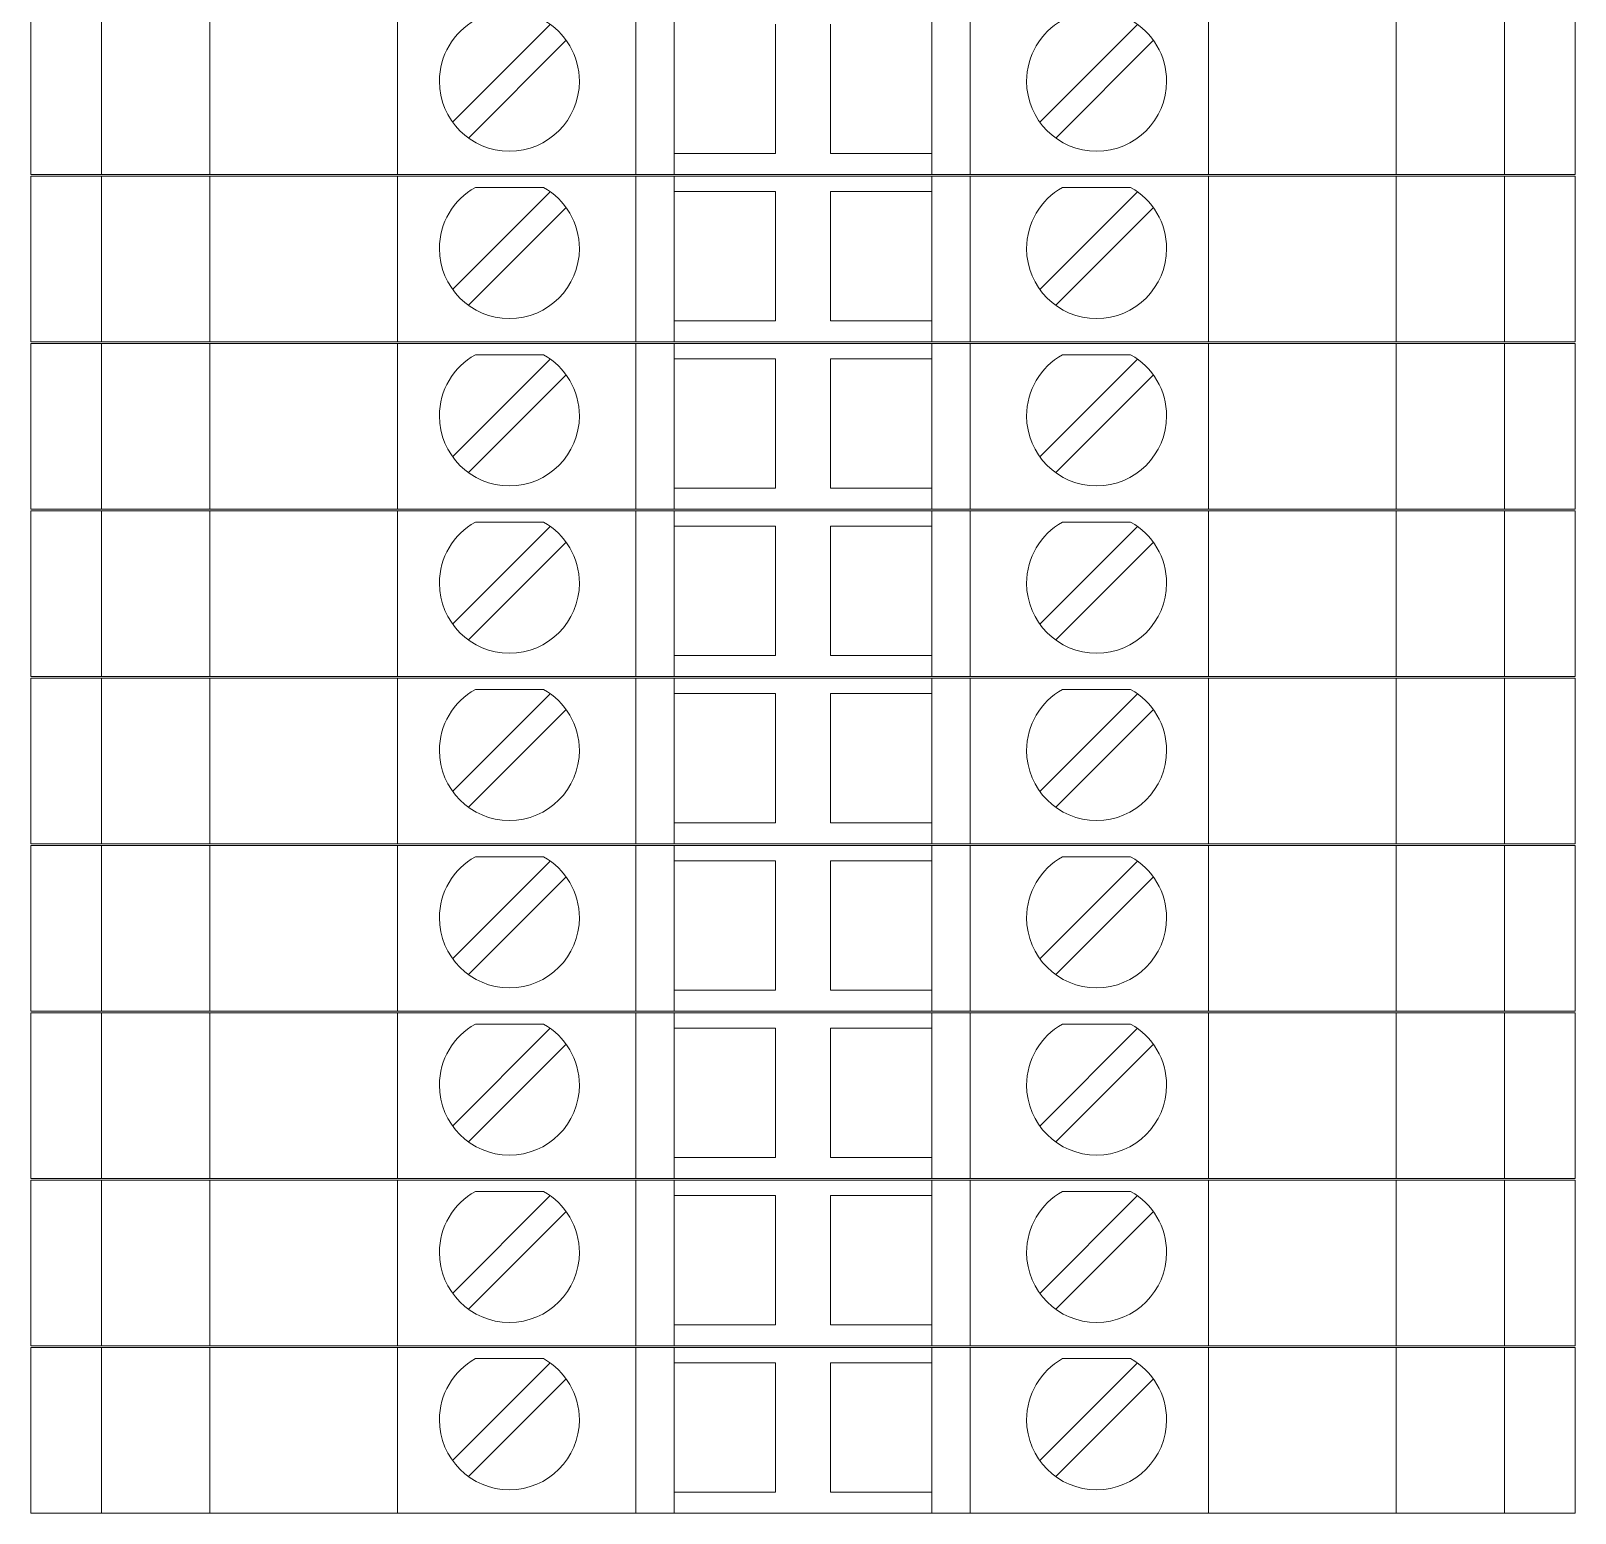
# Model space of a CAD drawing. Header units: millimetres. Extents: x 4962 to 7449, y 754 to 2938.
# Drawn here: x 5322.79 to 5370.79, y 2194.59 to 2240.66 of the extents above; entities that cross this region are included whole.
import ezdxf

# ---------------------------------------------------------------- set-up
doc = ezdxf.new("R2010")
doc.units = ezdxf.units.MM
doc.layers.add('000-PI-ORMAR', color=2, linetype='Continuous')

msp = doc.modelspace()

# ---------------------------------------------------------------- linework, layer by layer
at = {"layer": '000-PI-ORMAR', "color": 0, "linetype": 'ByBlock', "lineweight": 0}
for p, q in [((5322.792, 2241.343), (5322.792, 2236.193)), ((5324.992, 2241.343), (5324.992, 2236.193)), ((5328.353, 2241.343), (5328.353, 2236.193)), ((5334.192, 2241.343), (5334.192, 2236.193)), ((5341.592, 2241.343), (5341.592, 2236.193)), ((5342.792, 2241.343), (5342.792, 2236.193)), ((5350.792, 2241.343), (5350.792, 2236.193)), ((5351.992, 2241.343), (5351.992, 2236.193)), ((5359.392, 2241.343), (5359.392, 2236.193)), ((5365.231, 2241.343), (5365.231, 2236.193)), ((5368.592, 2241.343), (5368.592, 2236.193)), ((5370.792, 2241.343), (5370.792, 2236.193)), ((5338.937, 2240.859), (5335.902, 2237.823)), ((5345.942, 2240.868), (5345.942, 2236.843)), ((5347.642, 2236.843), (5347.642, 2240.868)), ((5357.187, 2240.859), (5354.152, 2237.823)), ((5336.397, 2237.328), (5339.432, 2240.364)), ((5339.432, 2240.364), (5339.432, 2240.364)), ((5341.592, 2240.393), (5341.592, 2237.793)), ((5341.592, 2240.393), (5341.592, 2240.393)), ((5351.992, 2240.393), (5351.992, 2237.793)), ((5351.992, 2240.393), (5351.992, 2240.393)), ((5354.647, 2237.328), (5357.682, 2240.364)), ((5357.682, 2240.364), (5357.682, 2240.364)), ((5335.902, 2237.823), (5335.902, 2237.823)), ((5341.592, 2237.793), (5341.592, 2237.793)), ((5351.992, 2237.793), (5351.992, 2237.793)), ((5354.152, 2237.823), (5354.152, 2237.823)), ((5336.397, 2237.328), (5336.397, 2237.328)), ((5354.647, 2237.328), (5354.647, 2237.328)), ((5345.942, 2236.843), (5342.792, 2236.843)), ((5342.792, 2236.843), (5342.792, 2236.843)), ((5345.942, 2236.843), (5345.942, 2236.843)), ((5350.792, 2236.843), (5347.642, 2236.843)), ((5347.642, 2236.843), (5347.642, 2236.843)), ((5350.792, 2236.843), (5350.792, 2236.843)), ((5324.992, 2236.193), (5322.792, 2236.193)), ((5322.792, 2236.193), (5322.792, 2236.193)), ((5322.792, 2236.143), (5322.792, 2236.143)), ((5324.992, 2236.143), (5322.792, 2236.143)), ((5322.792, 2236.143), (5322.792, 2230.993)), ((5324.992, 2236.193), (5326.584, 2236.193)), ((5324.992, 2236.193), (5324.992, 2236.193)), ((5324.992, 2236.143), (5324.992, 2236.143)), ((5324.992, 2236.143), (5326.584, 2236.143)), ((5324.992, 2236.143), (5324.992, 2230.993)), ((5326.584, 2236.193), (5328.726, 2236.193)), ((5326.584, 2236.143), (5328.726, 2236.143)), ((5327.042, 2236.193), (5327.042, 2236.193)), ((5327.042, 2236.143), (5327.042, 2236.143)), ((5328.353, 2236.143), (5328.353, 2230.993)), ((5328.726, 2236.193), (5329.11, 2236.193)), ((5329.11, 2236.143), (5328.726, 2236.143)), ((5329.11, 2236.193), (5331.618, 2236.193)), ((5331.618, 2236.143), (5329.11, 2236.143)), ((5329.292, 2236.193), (5329.292, 2236.193)), ((5329.292, 2236.143), (5329.292, 2236.143)), ((5330.792, 2236.143), (5330.792, 2236.143)), ((5331.618, 2236.193), (5334.192, 2236.193)), ((5331.618, 2236.143), (5334.192, 2236.143)), ((5331.942, 2236.193), (5331.942, 2236.193)), ((5331.942, 2236.143), (5331.942, 2236.143)), ((5334.192, 2236.193), (5341.592, 2236.193)), ((5334.192, 2236.143), (5341.592, 2236.143)), ((5334.192, 2236.143), (5334.192, 2230.993)), ((5336.992, 2236.193), (5336.992, 2236.193)), ((5336.992, 2236.143), (5336.992, 2236.143)), ((5341.592, 2236.193), (5342.792, 2236.193)), ((5341.592, 2236.143), (5342.792, 2236.143)), ((5341.592, 2236.143), (5341.592, 2230.993)), ((5342.792, 2236.193), (5350.792, 2236.193)), ((5342.792, 2236.193), (5342.792, 2236.193)), ((5342.792, 2236.143), (5342.792, 2236.143)), ((5342.792, 2236.143), (5350.792, 2236.143)), ((5342.792, 2236.143), (5342.792, 2230.993)), ((5350.792, 2236.193), (5351.992, 2236.193)), ((5350.792, 2236.193), (5350.792, 2236.193)), ((5350.792, 2236.143), (5350.792, 2236.143)), ((5350.792, 2236.143), (5351.992, 2236.143)), ((5350.792, 2236.143), (5350.792, 2230.993)), ((5351.992, 2236.193), (5359.392, 2236.193)), ((5351.992, 2236.143), (5359.392, 2236.143)), ((5351.992, 2236.143), (5351.992, 2230.993)), ((5359.392, 2236.193), (5361.966, 2236.193)), ((5359.392, 2236.143), (5361.966, 2236.143)), ((5359.392, 2236.143), (5359.392, 2230.993)), ((5361.966, 2236.193), (5364.474, 2236.193)), ((5364.474, 2236.143), (5361.966, 2236.143)), ((5362.792, 2236.143), (5362.792, 2236.143)), ((5363.092, 2236.193), (5363.092, 2236.193)), ((5363.092, 2236.143), (5363.092, 2236.143)), ((5363.992, 2236.193), (5363.992, 2236.193)), ((5363.992, 2236.143), (5363.992, 2236.143)), ((5364.474, 2236.193), (5364.858, 2236.193)), ((5364.858, 2236.143), (5364.474, 2236.143)), ((5364.858, 2236.193), (5367, 2236.193)), ((5364.858, 2236.143), (5367, 2236.143)), ((5365.231, 2236.143), (5365.231, 2230.993)), ((5366.542, 2236.193), (5366.542, 2236.193)), ((5366.542, 2236.143), (5366.542, 2236.143)), ((5367, 2236.193), (5368.592, 2236.193)), ((5367, 2236.143), (5368.592, 2236.143)), ((5368.592, 2236.193), (5369.792, 2236.193)), ((5368.592, 2236.193), (5368.592, 2236.193)), ((5368.592, 2236.143), (5368.592, 2236.143)), ((5368.592, 2236.143), (5369.792, 2236.143)), ((5368.592, 2236.143), (5368.592, 2230.993)), ((5369.292, 2236.143), (5369.292, 2236.143)), ((5369.792, 2236.193), (5370.109, 2236.193)), ((5369.792, 2236.193), (5369.792, 2236.193)), ((5369.792, 2236.143), (5369.792, 2236.143)), ((5369.792, 2236.143), (5370.109, 2236.143)), ((5370.792, 2236.193), (5370.109, 2236.193)), ((5370.792, 2236.143), (5370.109, 2236.143)), ((5370.792, 2236.193), (5370.792, 2236.193)), ((5370.792, 2236.143), (5370.792, 2236.143)), ((5370.792, 2236.143), (5370.792, 2230.993)), ((5338.937, 2235.659), (5335.902, 2232.623)), ((5336.608, 2235.793), (5336.608, 2235.793)), ((5338.726, 2235.793), (5336.608, 2235.793)), ((5338.726, 2235.793), (5338.726, 2235.793)), ((5338.937, 2235.659), (5338.937, 2235.659)), ((5342.792, 2235.668), (5345.942, 2235.668)), ((5342.792, 2235.668), (5342.792, 2235.668)), ((5345.942, 2235.668), (5345.942, 2231.643)), ((5345.942, 2235.668), (5345.942, 2235.668)), ((5347.642, 2231.643), (5347.642, 2235.668)), ((5347.642, 2235.668), (5350.792, 2235.668)), ((5347.642, 2235.668), (5347.642, 2235.668)), ((5350.792, 2235.668), (5350.792, 2235.668)), ((5357.187, 2235.659), (5354.152, 2232.623)), ((5354.858, 2235.793), (5354.858, 2235.793)), ((5356.976, 2235.793), (5354.858, 2235.793)), ((5356.976, 2235.793), (5356.976, 2235.793)), ((5357.187, 2235.659), (5357.187, 2235.659)), ((5336.397, 2232.128), (5339.432, 2235.164)), ((5339.432, 2235.164), (5339.432, 2235.164)), ((5341.592, 2235.193), (5341.592, 2232.593)), ((5341.592, 2235.193), (5341.592, 2235.193)), ((5351.992, 2235.193), (5351.992, 2232.593)), ((5351.992, 2235.193), (5351.992, 2235.193)), ((5354.647, 2232.128), (5357.682, 2235.164)), ((5357.682, 2235.164), (5357.682, 2235.164)), ((5335.902, 2232.623), (5335.902, 2232.623)), ((5341.592, 2232.593), (5341.592, 2232.593)), ((5351.992, 2232.593), (5351.992, 2232.593)), ((5354.152, 2232.623), (5354.152, 2232.623)), ((5336.397, 2232.128), (5336.397, 2232.128)), ((5354.647, 2232.128), (5354.647, 2232.128)), ((5345.942, 2231.643), (5342.792, 2231.643)), ((5342.792, 2231.643), (5342.792, 2231.643)), ((5345.942, 2231.643), (5345.942, 2231.643)), ((5350.792, 2231.643), (5347.642, 2231.643)), ((5347.642, 2231.643), (5347.642, 2231.643)), ((5350.792, 2231.643), (5350.792, 2231.643)), ((5324.992, 2230.993), (5322.792, 2230.993)), ((5322.792, 2230.993), (5322.792, 2230.993)), ((5322.792, 2230.943), (5322.792, 2230.943)), ((5324.992, 2230.943), (5322.792, 2230.943)), ((5322.792, 2230.943), (5322.792, 2225.793)), ((5324.992, 2230.993), (5326.584, 2230.993)), ((5324.992, 2230.993), (5324.992, 2230.993)), ((5324.992, 2230.943), (5324.992, 2230.943)), ((5324.992, 2230.943), (5326.584, 2230.943)), ((5324.992, 2230.943), (5324.992, 2225.793)), ((5326.584, 2230.993), (5328.726, 2230.993)), ((5326.584, 2230.943), (5328.726, 2230.943)), ((5327.042, 2230.993), (5327.042, 2230.993)), ((5327.042, 2230.943), (5327.042, 2230.943)), ((5328.353, 2230.943), (5328.353, 2225.793)), ((5328.726, 2230.993), (5329.11, 2230.993)), ((5329.11, 2230.943), (5328.726, 2230.943)), ((5329.11, 2230.993), (5331.618, 2230.993)), ((5331.618, 2230.943), (5329.11, 2230.943)), ((5329.292, 2230.993), (5329.292, 2230.993)), ((5329.292, 2230.943), (5329.292, 2230.943)), ((5330.792, 2230.943), (5330.792, 2230.943)), ((5331.618, 2230.993), (5334.192, 2230.993)), ((5331.618, 2230.943), (5334.192, 2230.943)), ((5331.942, 2230.993), (5331.942, 2230.993)), ((5331.942, 2230.943), (5331.942, 2230.943)), ((5334.192, 2230.993), (5341.592, 2230.993)), ((5334.192, 2230.943), (5341.592, 2230.943)), ((5334.192, 2230.943), (5334.192, 2225.793)), ((5336.608, 2230.593), (5336.608, 2230.593)), ((5338.726, 2230.593), (5336.608, 2230.593)), ((5336.992, 2230.993), (5336.992, 2230.993)), ((5336.992, 2230.943), (5336.992, 2230.943)), ((5338.726, 2230.593), (5338.726, 2230.593)), ((5341.592, 2230.993), (5342.792, 2230.993)), ((5341.592, 2230.943), (5342.792, 2230.943)), ((5341.592, 2230.943), (5341.592, 2225.793)), ((5342.792, 2230.993), (5350.792, 2230.993)), ((5342.792, 2230.993), (5342.792, 2230.993)), ((5342.792, 2230.943), (5342.792, 2230.943)), ((5342.792, 2230.943), (5350.792, 2230.943)), ((5342.792, 2230.943), (5342.792, 2225.793)), ((5350.792, 2230.993), (5351.992, 2230.993)), ((5350.792, 2230.993), (5350.792, 2230.993)), ((5350.792, 2230.943), (5350.792, 2230.943)), ((5350.792, 2230.943), (5351.992, 2230.943)), ((5350.792, 2230.943), (5350.792, 2225.793)), ((5351.992, 2230.993), (5359.392, 2230.993)), ((5351.992, 2230.943), (5359.392, 2230.943)), ((5351.992, 2230.943), (5351.992, 2225.793)), ((5354.858, 2230.593), (5354.858, 2230.593)), ((5356.976, 2230.593), (5354.858, 2230.593)), ((5356.976, 2230.593), (5356.976, 2230.593)), ((5359.392, 2230.993), (5361.966, 2230.993)), ((5359.392, 2230.943), (5361.966, 2230.943)), ((5359.392, 2230.943), (5359.392, 2225.793)), ((5361.966, 2230.993), (5364.474, 2230.993)), ((5364.474, 2230.943), (5361.966, 2230.943)), ((5362.792, 2230.943), (5362.792, 2230.943)), ((5363.092, 2230.993), (5363.092, 2230.993)), ((5363.092, 2230.943), (5363.092, 2230.943)), ((5363.992, 2230.993), (5363.992, 2230.993)), ((5363.992, 2230.943), (5363.992, 2230.943)), ((5364.474, 2230.993), (5364.858, 2230.993)), ((5364.858, 2230.943), (5364.474, 2230.943)), ((5364.858, 2230.993), (5367, 2230.993)), ((5364.858, 2230.943), (5367, 2230.943)), ((5365.231, 2230.943), (5365.231, 2225.793)), ((5366.542, 2230.993), (5366.542, 2230.993)), ((5366.542, 2230.943), (5366.542, 2230.943)), ((5367, 2230.993), (5368.592, 2230.993)), ((5367, 2230.943), (5368.592, 2230.943)), ((5368.592, 2230.993), (5369.792, 2230.993)), ((5368.592, 2230.993), (5368.592, 2230.993)), ((5368.592, 2230.943), (5368.592, 2230.943)), ((5368.592, 2230.943), (5369.792, 2230.943)), ((5368.592, 2230.943), (5368.592, 2225.793)), ((5369.292, 2230.943), (5369.292, 2230.943)), ((5369.792, 2230.993), (5370.109, 2230.993)), ((5369.792, 2230.993), (5369.792, 2230.993)), ((5369.792, 2230.943), (5369.792, 2230.943)), ((5369.792, 2230.943), (5370.109, 2230.943)), ((5370.792, 2230.993), (5370.109, 2230.993)), ((5370.792, 2230.943), (5370.109, 2230.943)), ((5370.792, 2230.993), (5370.792, 2230.993)), ((5370.792, 2230.943), (5370.792, 2230.943)), ((5370.792, 2230.943), (5370.792, 2225.793)), ((5338.937, 2230.459), (5335.902, 2227.423)), ((5338.937, 2230.459), (5338.937, 2230.459)), ((5342.792, 2230.468), (5345.942, 2230.468)), ((5342.792, 2230.468), (5342.792, 2230.468)), ((5345.942, 2230.468), (5345.942, 2226.443)), ((5345.942, 2230.468), (5345.942, 2230.468)), ((5347.642, 2226.443), (5347.642, 2230.468)), ((5347.642, 2230.468), (5350.792, 2230.468)), ((5347.642, 2230.468), (5347.642, 2230.468)), ((5350.792, 2230.468), (5350.792, 2230.468)), ((5357.187, 2230.459), (5354.152, 2227.423)), ((5357.187, 2230.459), (5357.187, 2230.459)), ((5336.397, 2226.928), (5339.432, 2229.964)), ((5339.432, 2229.964), (5339.432, 2229.964)), ((5341.592, 2229.993), (5341.592, 2227.393)), ((5341.592, 2229.993), (5341.592, 2229.993)), ((5351.992, 2229.993), (5351.992, 2227.393)), ((5351.992, 2229.993), (5351.992, 2229.993)), ((5354.647, 2226.928), (5357.682, 2229.964)), ((5357.682, 2229.964), (5357.682, 2229.964)), ((5335.902, 2227.423), (5335.902, 2227.423)), ((5341.592, 2227.393), (5341.592, 2227.393)), ((5351.992, 2227.393), (5351.992, 2227.393)), ((5354.152, 2227.423), (5354.152, 2227.423)), ((5336.397, 2226.928), (5336.397, 2226.928)), ((5354.647, 2226.928), (5354.647, 2226.928)), ((5345.942, 2226.443), (5342.792, 2226.443)), ((5342.792, 2226.443), (5342.792, 2226.443)), ((5345.942, 2226.443), (5345.942, 2226.443)), ((5350.792, 2226.443), (5347.642, 2226.443)), ((5347.642, 2226.443), (5347.642, 2226.443)), ((5350.792, 2226.443), (5350.792, 2226.443)), ((5324.992, 2225.793), (5322.792, 2225.793)), ((5322.792, 2225.793), (5322.792, 2225.793)), ((5324.992, 2225.793), (5326.584, 2225.793)), ((5324.992, 2225.793), (5324.992, 2225.793)), ((5326.584, 2225.793), (5328.726, 2225.793)), ((5327.042, 2225.793), (5327.042, 2225.793)), ((5328.726, 2225.793), (5329.11, 2225.793)), ((5329.11, 2225.793), (5331.618, 2225.793)), ((5329.292, 2225.793), (5329.292, 2225.793)), ((5331.618, 2225.793), (5334.192, 2225.793)), ((5331.942, 2225.793), (5331.942, 2225.793)), ((5334.192, 2225.793), (5341.592, 2225.793)), ((5336.992, 2225.793), (5336.992, 2225.793)), ((5341.592, 2225.793), (5342.792, 2225.793)), ((5342.792, 2225.793), (5350.792, 2225.793)), ((5342.792, 2225.793), (5342.792, 2225.793)), ((5350.792, 2225.793), (5351.992, 2225.793)), ((5350.792, 2225.793), (5350.792, 2225.793)), ((5351.992, 2225.793), (5359.392, 2225.793)), ((5359.392, 2225.793), (5361.966, 2225.793)), ((5361.966, 2225.793), (5364.474, 2225.793)), ((5363.092, 2225.793), (5363.092, 2225.793)), ((5363.992, 2225.793), (5363.992, 2225.793)), ((5364.474, 2225.793), (5364.858, 2225.793)), ((5364.858, 2225.793), (5367, 2225.793)), ((5366.542, 2225.793), (5366.542, 2225.793)), ((5367, 2225.793), (5368.592, 2225.793)), ((5368.592, 2225.793), (5369.792, 2225.793)), ((5368.592, 2225.793), (5368.592, 2225.793)), ((5369.792, 2225.793), (5370.109, 2225.793)), ((5369.792, 2225.793), (5369.792, 2225.793)), ((5370.792, 2225.793), (5370.109, 2225.793)), ((5370.792, 2225.793), (5370.792, 2225.793)), ((5322.792, 2225.743), (5322.792, 2225.743)), ((5324.992, 2225.743), (5322.792, 2225.743)), ((5322.792, 2225.743), (5322.792, 2220.593)), ((5324.992, 2225.743), (5324.992, 2225.743)), ((5324.992, 2225.743), (5326.584, 2225.743)), ((5324.992, 2225.743), (5324.992, 2220.593)), ((5326.584, 2225.743), (5328.726, 2225.743)), ((5327.042, 2225.743), (5327.042, 2225.743)), ((5328.353, 2225.743), (5328.353, 2220.593)), ((5329.11, 2225.743), (5328.726, 2225.743)), ((5331.618, 2225.743), (5329.11, 2225.743)), ((5329.292, 2225.743), (5329.292, 2225.743)), ((5330.792, 2225.743), (5330.792, 2225.743)), ((5331.618, 2225.743), (5334.192, 2225.743)), ((5331.942, 2225.743), (5331.942, 2225.743)), ((5334.192, 2225.743), (5341.592, 2225.743)), ((5334.192, 2225.743), (5334.192, 2220.593)), ((5336.608, 2225.393), (5336.608, 2225.393)), ((5338.726, 2225.393), (5336.608, 2225.393)), ((5336.992, 2225.743), (5336.992, 2225.743)), ((5338.726, 2225.393), (5338.726, 2225.393)), ((5341.592, 2225.743), (5342.792, 2225.743)), ((5341.592, 2225.743), (5341.592, 2220.593)), ((5342.792, 2225.743), (5342.792, 2225.743)), ((5342.792, 2225.743), (5350.792, 2225.743)), ((5342.792, 2225.743), (5342.792, 2220.593)), ((5350.792, 2225.743), (5350.792, 2225.743)), ((5350.792, 2225.743), (5351.992, 2225.743)), ((5350.792, 2225.743), (5350.792, 2220.593)), ((5351.992, 2225.743), (5359.392, 2225.743)), ((5351.992, 2225.743), (5351.992, 2220.593)), ((5354.858, 2225.393), (5354.858, 2225.393)), ((5356.976, 2225.393), (5354.858, 2225.393)), ((5356.976, 2225.393), (5356.976, 2225.393)), ((5359.392, 2225.743), (5361.966, 2225.743)), ((5359.392, 2225.743), (5359.392, 2220.593)), ((5364.474, 2225.743), (5361.966, 2225.743)), ((5362.792, 2225.743), (5362.792, 2225.743)), ((5363.092, 2225.743), (5363.092, 2225.743)), ((5363.992, 2225.743), (5363.992, 2225.743)), ((5364.858, 2225.743), (5364.474, 2225.743)), ((5364.858, 2225.743), (5367, 2225.743)), ((5365.231, 2225.743), (5365.231, 2220.593)), ((5366.542, 2225.743), (5366.542, 2225.743)), ((5367, 2225.743), (5368.592, 2225.743)), ((5368.592, 2225.743), (5368.592, 2225.743)), ((5368.592, 2225.743), (5369.792, 2225.743)), ((5368.592, 2225.743), (5368.592, 2220.593)), ((5369.292, 2225.743), (5369.292, 2225.743)), ((5369.792, 2225.743), (5369.792, 2225.743)), ((5369.792, 2225.743), (5370.109, 2225.743)), ((5370.792, 2225.743), (5370.109, 2225.743)), ((5370.792, 2225.743), (5370.792, 2225.743)), ((5370.792, 2225.743), (5370.792, 2220.593)), ((5338.937, 2225.259), (5335.902, 2222.223)), ((5338.937, 2225.259), (5338.937, 2225.259)), ((5342.792, 2225.268), (5345.942, 2225.268)), ((5342.792, 2225.268), (5342.792, 2225.268)), ((5345.942, 2225.268), (5345.942, 2221.243)), ((5345.942, 2225.268), (5345.942, 2225.268)), ((5347.642, 2221.243), (5347.642, 2225.268)), ((5347.642, 2225.268), (5350.792, 2225.268)), ((5347.642, 2225.268), (5347.642, 2225.268)), ((5350.792, 2225.268), (5350.792, 2225.268)), ((5357.187, 2225.259), (5354.152, 2222.223)), ((5357.187, 2225.259), (5357.187, 2225.259)), ((5336.397, 2221.728), (5339.432, 2224.764)), ((5339.432, 2224.764), (5339.432, 2224.764)), ((5341.592, 2224.793), (5341.592, 2222.193)), ((5341.592, 2224.793), (5341.592, 2224.793)), ((5351.992, 2224.793), (5351.992, 2222.193)), ((5351.992, 2224.793), (5351.992, 2224.793)), ((5354.647, 2221.728), (5357.682, 2224.764)), ((5357.682, 2224.764), (5357.682, 2224.764)), ((5335.902, 2222.223), (5335.902, 2222.223)), ((5341.592, 2222.193), (5341.592, 2222.193)), ((5351.992, 2222.193), (5351.992, 2222.193)), ((5354.152, 2222.223), (5354.152, 2222.223)), ((5336.397, 2221.728), (5336.397, 2221.728)), ((5354.647, 2221.728), (5354.647, 2221.728)), ((5345.942, 2221.243), (5342.792, 2221.243)), ((5342.792, 2221.243), (5342.792, 2221.243)), ((5345.942, 2221.243), (5345.942, 2221.243)), ((5350.792, 2221.243), (5347.642, 2221.243)), ((5347.642, 2221.243), (5347.642, 2221.243)), ((5350.792, 2221.243), (5350.792, 2221.243)), ((5324.992, 2220.593), (5322.792, 2220.593)), ((5322.792, 2220.593), (5322.792, 2220.593)), ((5322.792, 2220.543), (5322.792, 2220.543)), ((5324.992, 2220.543), (5322.792, 2220.543)), ((5322.792, 2220.543), (5322.792, 2215.393)), ((5324.992, 2220.593), (5326.584, 2220.593)), ((5324.992, 2220.593), (5324.992, 2220.593)), ((5324.992, 2220.543), (5324.992, 2220.543)), ((5324.992, 2220.543), (5326.584, 2220.543)), ((5324.992, 2220.543), (5324.992, 2215.393)), ((5326.584, 2220.593), (5328.726, 2220.593)), ((5326.584, 2220.543), (5328.726, 2220.543)), ((5327.042, 2220.593), (5327.042, 2220.593)), ((5327.042, 2220.543), (5327.042, 2220.543)), ((5328.353, 2220.543), (5328.353, 2215.393)), ((5328.726, 2220.593), (5329.11, 2220.593)), ((5329.11, 2220.543), (5328.726, 2220.543)), ((5329.11, 2220.593), (5331.618, 2220.593)), ((5331.618, 2220.543), (5329.11, 2220.543)), ((5329.292, 2220.593), (5329.292, 2220.593)), ((5329.292, 2220.543), (5329.292, 2220.543)), ((5330.792, 2220.543), (5330.792, 2220.543)), ((5331.618, 2220.593), (5334.192, 2220.593)), ((5331.618, 2220.543), (5334.192, 2220.543)), ((5331.942, 2220.593), (5331.942, 2220.593)), ((5331.942, 2220.543), (5331.942, 2220.543)), ((5334.192, 2220.593), (5341.592, 2220.593)), ((5334.192, 2220.543), (5341.592, 2220.543)), ((5334.192, 2220.543), (5334.192, 2215.393)), ((5336.992, 2220.593), (5336.992, 2220.593)), ((5336.992, 2220.543), (5336.992, 2220.543)), ((5341.592, 2220.593), (5342.792, 2220.593)), ((5341.592, 2220.543), (5342.792, 2220.543)), ((5341.592, 2220.543), (5341.592, 2215.393)), ((5342.792, 2220.593), (5350.792, 2220.593)), ((5342.792, 2220.593), (5342.792, 2220.593)), ((5342.792, 2220.543), (5342.792, 2220.543)), ((5342.792, 2220.543), (5350.792, 2220.543)), ((5342.792, 2220.543), (5342.792, 2215.393)), ((5350.792, 2220.593), (5351.992, 2220.593)), ((5350.792, 2220.593), (5350.792, 2220.593)), ((5350.792, 2220.543), (5350.792, 2220.543)), ((5350.792, 2220.543), (5351.992, 2220.543)), ((5350.792, 2220.543), (5350.792, 2215.393)), ((5351.992, 2220.593), (5359.392, 2220.593)), ((5351.992, 2220.543), (5359.392, 2220.543)), ((5351.992, 2220.543), (5351.992, 2215.393)), ((5359.392, 2220.593), (5361.966, 2220.593)), ((5359.392, 2220.543), (5361.966, 2220.543)), ((5359.392, 2220.543), (5359.392, 2215.393)), ((5361.966, 2220.593), (5364.474, 2220.593)), ((5364.474, 2220.543), (5361.966, 2220.543)), ((5362.792, 2220.543), (5362.792, 2220.543)), ((5363.092, 2220.593), (5363.092, 2220.593)), ((5363.092, 2220.543), (5363.092, 2220.543)), ((5363.992, 2220.593), (5363.992, 2220.593)), ((5363.992, 2220.543), (5363.992, 2220.543)), ((5364.474, 2220.593), (5364.858, 2220.593)), ((5364.858, 2220.543), (5364.474, 2220.543)), ((5364.858, 2220.593), (5367, 2220.593)), ((5364.858, 2220.543), (5367, 2220.543)), ((5365.231, 2220.543), (5365.231, 2215.393)), ((5366.542, 2220.593), (5366.542, 2220.593)), ((5366.542, 2220.543), (5366.542, 2220.543)), ((5367, 2220.593), (5368.592, 2220.593)), ((5367, 2220.543), (5368.592, 2220.543)), ((5368.592, 2220.593), (5369.792, 2220.593)), ((5368.592, 2220.593), (5368.592, 2220.593)), ((5368.592, 2220.543), (5368.592, 2220.543)), ((5368.592, 2220.543), (5369.792, 2220.543)), ((5368.592, 2220.543), (5368.592, 2215.393)), ((5369.292, 2220.543), (5369.292, 2220.543)), ((5369.792, 2220.593), (5370.109, 2220.593)), ((5369.792, 2220.593), (5369.792, 2220.593)), ((5369.792, 2220.543), (5369.792, 2220.543)), ((5369.792, 2220.543), (5370.109, 2220.543)), ((5370.792, 2220.593), (5370.109, 2220.593)), ((5370.792, 2220.543), (5370.109, 2220.543)), ((5370.792, 2220.593), (5370.792, 2220.593)), ((5370.792, 2220.543), (5370.792, 2220.543)), ((5370.792, 2220.543), (5370.792, 2215.393)), ((5338.937, 2220.059), (5335.902, 2217.023)), ((5336.608, 2220.193), (5336.608, 2220.193)), ((5338.726, 2220.193), (5336.608, 2220.193)), ((5338.726, 2220.193), (5338.726, 2220.193)), ((5338.937, 2220.059), (5338.937, 2220.059)), ((5342.792, 2220.068), (5345.942, 2220.068)), ((5342.792, 2220.068), (5342.792, 2220.068)), ((5345.942, 2220.068), (5345.942, 2216.043)), ((5345.942, 2220.068), (5345.942, 2220.068)), ((5347.642, 2216.043), (5347.642, 2220.068)), ((5347.642, 2220.068), (5350.792, 2220.068)), ((5347.642, 2220.068), (5347.642, 2220.068)), ((5350.792, 2220.068), (5350.792, 2220.068)), ((5357.187, 2220.059), (5354.152, 2217.023)), ((5354.858, 2220.193), (5354.858, 2220.193)), ((5356.976, 2220.193), (5354.858, 2220.193)), ((5356.976, 2220.193), (5356.976, 2220.193)), ((5357.187, 2220.059), (5357.187, 2220.059)), ((5336.397, 2216.528), (5339.432, 2219.564)), ((5339.432, 2219.564), (5339.432, 2219.564)), ((5341.592, 2219.593), (5341.592, 2216.993)), ((5341.592, 2219.593), (5341.592, 2219.593)), ((5351.992, 2219.593), (5351.992, 2216.993)), ((5351.992, 2219.593), (5351.992, 2219.593)), ((5354.647, 2216.528), (5357.682, 2219.564)), ((5357.682, 2219.564), (5357.682, 2219.564)), ((5335.902, 2217.023), (5335.902, 2217.023)), ((5341.592, 2216.993), (5341.592, 2216.993)), ((5351.992, 2216.993), (5351.992, 2216.993)), ((5354.152, 2217.023), (5354.152, 2217.023)), ((5336.397, 2216.528), (5336.397, 2216.528)), ((5354.647, 2216.528), (5354.647, 2216.528)), ((5345.942, 2216.043), (5342.792, 2216.043)), ((5342.792, 2216.043), (5342.792, 2216.043)), ((5345.942, 2216.043), (5345.942, 2216.043)), ((5350.792, 2216.043), (5347.642, 2216.043)), ((5347.642, 2216.043), (5347.642, 2216.043)), ((5350.792, 2216.043), (5350.792, 2216.043)), ((5324.992, 2215.393), (5322.792, 2215.393)), ((5322.792, 2215.393), (5322.792, 2215.393)), ((5322.792, 2215.343), (5322.792, 2215.343)), ((5324.992, 2215.343), (5322.792, 2215.343)), ((5322.792, 2215.343), (5322.792, 2210.193)), ((5324.992, 2215.393), (5326.584, 2215.393)), ((5324.992, 2215.393), (5324.992, 2215.393)), ((5324.992, 2215.343), (5324.992, 2215.343)), ((5324.992, 2215.343), (5326.584, 2215.343)), ((5324.992, 2215.343), (5324.992, 2210.193)), ((5326.584, 2215.393), (5328.726, 2215.393)), ((5326.584, 2215.343), (5328.726, 2215.343)), ((5327.042, 2215.393), (5327.042, 2215.393)), ((5327.042, 2215.343), (5327.042, 2215.343)), ((5328.353, 2215.343), (5328.353, 2210.193)), ((5328.726, 2215.393), (5329.11, 2215.393)), ((5329.11, 2215.343), (5328.726, 2215.343)), ((5329.11, 2215.393), (5331.618, 2215.393)), ((5331.618, 2215.343), (5329.11, 2215.343)), ((5329.292, 2215.393), (5329.292, 2215.393)), ((5329.292, 2215.343), (5329.292, 2215.343)), ((5330.792, 2215.343), (5330.792, 2215.343)), ((5331.618, 2215.393), (5334.192, 2215.393)), ((5331.618, 2215.343), (5334.192, 2215.343)), ((5331.942, 2215.393), (5331.942, 2215.393)), ((5331.942, 2215.343), (5331.942, 2215.343)), ((5334.192, 2215.393), (5341.592, 2215.393)), ((5334.192, 2215.343), (5341.592, 2215.343)), ((5334.192, 2215.343), (5334.192, 2210.193)), ((5336.992, 2215.393), (5336.992, 2215.393)), ((5336.992, 2215.343), (5336.992, 2215.343)), ((5341.592, 2215.393), (5342.792, 2215.393)), ((5341.592, 2215.343), (5342.792, 2215.343)), ((5341.592, 2215.343), (5341.592, 2210.193)), ((5342.792, 2215.393), (5350.792, 2215.393)), ((5342.792, 2215.393), (5342.792, 2215.393)), ((5342.792, 2215.343), (5342.792, 2215.343)), ((5342.792, 2215.343), (5350.792, 2215.343)), ((5342.792, 2215.343), (5342.792, 2210.193)), ((5350.792, 2215.393), (5351.992, 2215.393)), ((5350.792, 2215.393), (5350.792, 2215.393)), ((5350.792, 2215.343), (5350.792, 2215.343)), ((5350.792, 2215.343), (5351.992, 2215.343)), ((5350.792, 2215.343), (5350.792, 2210.193)), ((5351.992, 2215.393), (5359.392, 2215.393)), ((5351.992, 2215.343), (5359.392, 2215.343)), ((5351.992, 2215.343), (5351.992, 2210.193)), ((5359.392, 2215.393), (5361.966, 2215.393)), ((5359.392, 2215.343), (5361.966, 2215.343)), ((5359.392, 2215.343), (5359.392, 2210.193)), ((5361.966, 2215.393), (5364.474, 2215.393)), ((5364.474, 2215.343), (5361.966, 2215.343)), ((5362.792, 2215.343), (5362.792, 2215.343)), ((5363.092, 2215.393), (5363.092, 2215.393)), ((5363.092, 2215.343), (5363.092, 2215.343)), ((5363.992, 2215.393), (5363.992, 2215.393)), ((5363.992, 2215.343), (5363.992, 2215.343)), ((5364.474, 2215.393), (5364.858, 2215.393)), ((5364.858, 2215.343), (5364.474, 2215.343)), ((5364.858, 2215.393), (5367, 2215.393)), ((5364.858, 2215.343), (5367, 2215.343)), ((5365.231, 2215.343), (5365.231, 2210.193)), ((5366.542, 2215.393), (5366.542, 2215.393)), ((5366.542, 2215.343), (5366.542, 2215.343)), ((5367, 2215.393), (5368.592, 2215.393)), ((5367, 2215.343), (5368.592, 2215.343)), ((5368.592, 2215.393), (5369.792, 2215.393)), ((5368.592, 2215.393), (5368.592, 2215.393)), ((5368.592, 2215.343), (5368.592, 2215.343)), ((5368.592, 2215.343), (5369.792, 2215.343)), ((5368.592, 2215.343), (5368.592, 2210.193)), ((5369.292, 2215.343), (5369.292, 2215.343)), ((5369.792, 2215.393), (5370.109, 2215.393)), ((5369.792, 2215.393), (5369.792, 2215.393)), ((5369.792, 2215.343), (5369.792, 2215.343)), ((5369.792, 2215.343), (5370.109, 2215.343)), ((5370.792, 2215.393), (5370.109, 2215.393)), ((5370.792, 2215.343), (5370.109, 2215.343)), ((5370.792, 2215.393), (5370.792, 2215.393)), ((5370.792, 2215.343), (5370.792, 2215.343)), ((5370.792, 2215.343), (5370.792, 2210.193)), ((5338.937, 2214.859), (5335.902, 2211.823)), ((5336.608, 2214.993), (5336.608, 2214.993)), ((5338.726, 2214.993), (5336.608, 2214.993)), ((5338.726, 2214.993), (5338.726, 2214.993)), ((5338.937, 2214.859), (5338.937, 2214.859)), ((5342.792, 2214.868), (5345.942, 2214.868)), ((5342.792, 2214.868), (5342.792, 2214.868)), ((5345.942, 2214.868), (5345.942, 2210.843)), ((5345.942, 2214.868), (5345.942, 2214.868)), ((5347.642, 2210.843), (5347.642, 2214.868)), ((5347.642, 2214.868), (5350.792, 2214.868)), ((5347.642, 2214.868), (5347.642, 2214.868)), ((5350.792, 2214.868), (5350.792, 2214.868)), ((5357.187, 2214.859), (5354.152, 2211.823)), ((5354.858, 2214.993), (5354.858, 2214.993)), ((5356.976, 2214.993), (5354.858, 2214.993)), ((5356.976, 2214.993), (5356.976, 2214.993)), ((5357.187, 2214.859), (5357.187, 2214.859)), ((5336.397, 2211.328), (5339.432, 2214.364)), ((5339.432, 2214.364), (5339.432, 2214.364)), ((5341.592, 2214.393), (5341.592, 2211.793)), ((5341.592, 2214.393), (5341.592, 2214.393)), ((5351.992, 2214.393), (5351.992, 2211.793)), ((5351.992, 2214.393), (5351.992, 2214.393)), ((5354.647, 2211.328), (5357.682, 2214.364)), ((5357.682, 2214.364), (5357.682, 2214.364)), ((5335.902, 2211.823), (5335.902, 2211.823)), ((5341.592, 2211.793), (5341.592, 2211.793)), ((5351.992, 2211.793), (5351.992, 2211.793)), ((5354.152, 2211.823), (5354.152, 2211.823)), ((5336.397, 2211.328), (5336.397, 2211.328)), ((5354.647, 2211.328), (5354.647, 2211.328)), ((5345.942, 2210.843), (5342.792, 2210.843)), ((5342.792, 2210.843), (5342.792, 2210.843)), ((5345.942, 2210.843), (5345.942, 2210.843)), ((5350.792, 2210.843), (5347.642, 2210.843)), ((5347.642, 2210.843), (5347.642, 2210.843)), ((5350.792, 2210.843), (5350.792, 2210.843)), ((5324.992, 2210.193), (5322.792, 2210.193)), ((5322.792, 2210.193), (5322.792, 2210.193)), ((5322.792, 2210.143), (5322.792, 2210.143)), ((5324.992, 2210.143), (5322.792, 2210.143)), ((5322.792, 2210.143), (5322.792, 2204.993)), ((5324.992, 2210.193), (5326.584, 2210.193)), ((5324.992, 2210.193), (5324.992, 2210.193)), ((5324.992, 2210.143), (5324.992, 2210.143)), ((5324.992, 2210.143), (5326.584, 2210.143)), ((5324.992, 2210.143), (5324.992, 2204.993)), ((5326.584, 2210.193), (5328.726, 2210.193)), ((5326.584, 2210.143), (5328.726, 2210.143)), ((5327.042, 2210.193), (5327.042, 2210.193)), ((5327.042, 2210.143), (5327.042, 2210.143)), ((5328.353, 2210.143), (5328.353, 2204.993)), ((5328.726, 2210.193), (5329.11, 2210.193)), ((5329.11, 2210.143), (5328.726, 2210.143)), ((5329.11, 2210.193), (5331.618, 2210.193)), ((5331.618, 2210.143), (5329.11, 2210.143)), ((5329.292, 2210.193), (5329.292, 2210.193)), ((5329.292, 2210.143), (5329.292, 2210.143)), ((5330.792, 2210.143), (5330.792, 2210.143)), ((5331.618, 2210.193), (5334.192, 2210.193)), ((5331.618, 2210.143), (5334.192, 2210.143)), ((5331.942, 2210.193), (5331.942, 2210.193)), ((5331.942, 2210.143), (5331.942, 2210.143)), ((5334.192, 2210.193), (5341.592, 2210.193)), ((5334.192, 2210.143), (5341.592, 2210.143)), ((5334.192, 2210.143), (5334.192, 2204.993)), ((5336.992, 2210.193), (5336.992, 2210.193)), ((5336.992, 2210.143), (5336.992, 2210.143)), ((5341.592, 2210.193), (5342.792, 2210.193)), ((5341.592, 2210.143), (5342.792, 2210.143)), ((5341.592, 2210.143), (5341.592, 2204.993)), ((5342.792, 2210.193), (5350.792, 2210.193)), ((5342.792, 2210.193), (5342.792, 2210.193)), ((5342.792, 2210.143), (5342.792, 2210.143)), ((5342.792, 2210.143), (5350.792, 2210.143)), ((5342.792, 2210.143), (5342.792, 2204.993)), ((5350.792, 2210.193), (5351.992, 2210.193)), ((5350.792, 2210.193), (5350.792, 2210.193)), ((5350.792, 2210.143), (5350.792, 2210.143)), ((5350.792, 2210.143), (5351.992, 2210.143)), ((5350.792, 2210.143), (5350.792, 2204.993)), ((5351.992, 2210.193), (5359.392, 2210.193)), ((5351.992, 2210.143), (5359.392, 2210.143)), ((5351.992, 2210.143), (5351.992, 2204.993)), ((5359.392, 2210.193), (5361.966, 2210.193)), ((5359.392, 2210.143), (5361.966, 2210.143)), ((5359.392, 2210.143), (5359.392, 2204.993)), ((5361.966, 2210.193), (5364.474, 2210.193)), ((5364.474, 2210.143), (5361.966, 2210.143)), ((5362.792, 2210.143), (5362.792, 2210.143)), ((5363.092, 2210.193), (5363.092, 2210.193)), ((5363.092, 2210.143), (5363.092, 2210.143)), ((5363.992, 2210.193), (5363.992, 2210.193)), ((5363.992, 2210.143), (5363.992, 2210.143)), ((5364.474, 2210.193), (5364.858, 2210.193)), ((5364.858, 2210.143), (5364.474, 2210.143)), ((5364.858, 2210.193), (5367, 2210.193)), ((5364.858, 2210.143), (5367, 2210.143)), ((5365.231, 2210.143), (5365.231, 2204.993)), ((5366.542, 2210.193), (5366.542, 2210.193)), ((5366.542, 2210.143), (5366.542, 2210.143)), ((5367, 2210.193), (5368.592, 2210.193)), ((5367, 2210.143), (5368.592, 2210.143)), ((5368.592, 2210.193), (5369.792, 2210.193)), ((5368.592, 2210.193), (5368.592, 2210.193)), ((5368.592, 2210.143), (5368.592, 2210.143)), ((5368.592, 2210.143), (5369.792, 2210.143)), ((5368.592, 2210.143), (5368.592, 2204.993)), ((5369.292, 2210.143), (5369.292, 2210.143)), ((5369.792, 2210.193), (5370.109, 2210.193)), ((5369.792, 2210.193), (5369.792, 2210.193)), ((5369.792, 2210.143), (5369.792, 2210.143)), ((5369.792, 2210.143), (5370.109, 2210.143)), ((5370.792, 2210.193), (5370.109, 2210.193)), ((5370.792, 2210.143), (5370.109, 2210.143)), ((5370.792, 2210.193), (5370.792, 2210.193)), ((5370.792, 2210.143), (5370.792, 2210.143)), ((5370.792, 2210.143), (5370.792, 2204.993)), ((5338.937, 2209.659), (5335.902, 2206.623)), ((5336.608, 2209.793), (5336.608, 2209.793)), ((5338.726, 2209.793), (5336.608, 2209.793)), ((5338.726, 2209.793), (5338.726, 2209.793)), ((5338.937, 2209.659), (5338.937, 2209.659)), ((5342.792, 2209.668), (5345.942, 2209.668)), ((5342.792, 2209.668), (5342.792, 2209.668)), ((5345.942, 2209.668), (5345.942, 2205.643)), ((5345.942, 2209.668), (5345.942, 2209.668)), ((5347.642, 2205.643), (5347.642, 2209.668)), ((5347.642, 2209.668), (5350.792, 2209.668)), ((5347.642, 2209.668), (5347.642, 2209.668)), ((5350.792, 2209.668), (5350.792, 2209.668)), ((5357.187, 2209.659), (5354.152, 2206.623)), ((5354.858, 2209.793), (5354.858, 2209.793)), ((5356.976, 2209.793), (5354.858, 2209.793)), ((5356.976, 2209.793), (5356.976, 2209.793)), ((5357.187, 2209.659), (5357.187, 2209.659)), ((5336.397, 2206.128), (5339.432, 2209.164)), ((5339.432, 2209.164), (5339.432, 2209.164)), ((5341.592, 2209.193), (5341.592, 2206.593)), ((5341.592, 2209.193), (5341.592, 2209.193)), ((5351.992, 2209.193), (5351.992, 2206.593)), ((5351.992, 2209.193), (5351.992, 2209.193)), ((5354.647, 2206.128), (5357.682, 2209.164)), ((5357.682, 2209.164), (5357.682, 2209.164)), ((5335.902, 2206.623), (5335.902, 2206.623)), ((5341.592, 2206.593), (5341.592, 2206.593)), ((5351.992, 2206.593), (5351.992, 2206.593)), ((5354.152, 2206.623), (5354.152, 2206.623)), ((5336.397, 2206.128), (5336.397, 2206.128)), ((5354.647, 2206.128), (5354.647, 2206.128)), ((5345.942, 2205.643), (5342.792, 2205.643)), ((5342.792, 2205.643), (5342.792, 2205.643)), ((5345.942, 2205.643), (5345.942, 2205.643)), ((5350.792, 2205.643), (5347.642, 2205.643)), ((5347.642, 2205.643), (5347.642, 2205.643)), ((5350.792, 2205.643), (5350.792, 2205.643)), ((5324.992, 2204.993), (5322.792, 2204.993)), ((5322.792, 2204.993), (5322.792, 2204.993)), ((5322.792, 2204.943), (5322.792, 2204.943)), ((5324.992, 2204.943), (5322.792, 2204.943)), ((5322.792, 2204.943), (5322.792, 2199.793)), ((5324.992, 2204.993), (5326.584, 2204.993)), ((5324.992, 2204.993), (5324.992, 2204.993)), ((5324.992, 2204.943), (5324.992, 2204.943)), ((5324.992, 2204.943), (5326.584, 2204.943)), ((5324.992, 2204.943), (5324.992, 2199.793)), ((5326.584, 2204.993), (5328.726, 2204.993)), ((5326.584, 2204.943), (5328.726, 2204.943)), ((5327.042, 2204.993), (5327.042, 2204.993)), ((5327.042, 2204.943), (5327.042, 2204.943)), ((5328.353, 2204.943), (5328.353, 2199.793)), ((5328.726, 2204.993), (5329.11, 2204.993)), ((5329.11, 2204.943), (5328.726, 2204.943)), ((5329.11, 2204.993), (5331.618, 2204.993)), ((5331.618, 2204.943), (5329.11, 2204.943)), ((5329.292, 2204.993), (5329.292, 2204.993)), ((5329.292, 2204.943), (5329.292, 2204.943)), ((5330.792, 2204.943), (5330.792, 2204.943)), ((5331.618, 2204.993), (5334.192, 2204.993)), ((5331.618, 2204.943), (5334.192, 2204.943)), ((5331.942, 2204.993), (5331.942, 2204.993)), ((5331.942, 2204.943), (5331.942, 2204.943)), ((5334.192, 2204.993), (5341.592, 2204.993)), ((5334.192, 2204.943), (5341.592, 2204.943)), ((5334.192, 2204.943), (5334.192, 2199.793)), ((5336.992, 2204.993), (5336.992, 2204.993)), ((5336.992, 2204.943), (5336.992, 2204.943)), ((5341.592, 2204.993), (5342.792, 2204.993)), ((5341.592, 2204.943), (5342.792, 2204.943)), ((5341.592, 2204.943), (5341.592, 2199.793)), ((5342.792, 2204.993), (5350.792, 2204.993)), ((5342.792, 2204.993), (5342.792, 2204.993)), ((5342.792, 2204.943), (5342.792, 2204.943)), ((5342.792, 2204.943), (5350.792, 2204.943)), ((5342.792, 2204.943), (5342.792, 2199.793)), ((5350.792, 2204.993), (5351.992, 2204.993)), ((5350.792, 2204.993), (5350.792, 2204.993)), ((5350.792, 2204.943), (5350.792, 2204.943)), ((5350.792, 2204.943), (5351.992, 2204.943)), ((5350.792, 2204.943), (5350.792, 2199.793)), ((5351.992, 2204.993), (5359.392, 2204.993)), ((5351.992, 2204.943), (5359.392, 2204.943)), ((5351.992, 2204.943), (5351.992, 2199.793)), ((5359.392, 2204.993), (5361.966, 2204.993)), ((5359.392, 2204.943), (5361.966, 2204.943)), ((5359.392, 2204.943), (5359.392, 2199.793)), ((5361.966, 2204.993), (5364.474, 2204.993)), ((5364.474, 2204.943), (5361.966, 2204.943)), ((5362.792, 2204.943), (5362.792, 2204.943)), ((5363.092, 2204.993), (5363.092, 2204.993)), ((5363.092, 2204.943), (5363.092, 2204.943)), ((5363.992, 2204.993), (5363.992, 2204.993)), ((5363.992, 2204.943), (5363.992, 2204.943)), ((5364.474, 2204.993), (5364.858, 2204.993)), ((5364.858, 2204.943), (5364.474, 2204.943)), ((5364.858, 2204.993), (5367, 2204.993)), ((5364.858, 2204.943), (5367, 2204.943)), ((5365.231, 2204.943), (5365.231, 2199.793)), ((5366.542, 2204.993), (5366.542, 2204.993)), ((5366.542, 2204.943), (5366.542, 2204.943)), ((5367, 2204.993), (5368.592, 2204.993)), ((5367, 2204.943), (5368.592, 2204.943)), ((5368.592, 2204.993), (5369.792, 2204.993)), ((5368.592, 2204.993), (5368.592, 2204.993)), ((5368.592, 2204.943), (5368.592, 2204.943)), ((5368.592, 2204.943), (5369.792, 2204.943)), ((5368.592, 2204.943), (5368.592, 2199.793)), ((5369.292, 2204.943), (5369.292, 2204.943)), ((5369.792, 2204.993), (5370.109, 2204.993)), ((5369.792, 2204.993), (5369.792, 2204.993)), ((5369.792, 2204.943), (5369.792, 2204.943)), ((5369.792, 2204.943), (5370.109, 2204.943)), ((5370.792, 2204.993), (5370.109, 2204.993)), ((5370.792, 2204.943), (5370.109, 2204.943)), ((5370.792, 2204.993), (5370.792, 2204.993)), ((5370.792, 2204.943), (5370.792, 2204.943)), ((5370.792, 2204.943), (5370.792, 2199.793)), ((5338.937, 2204.459), (5335.902, 2201.423)), ((5336.608, 2204.593), (5336.608, 2204.593)), ((5338.726, 2204.593), (5336.608, 2204.593)), ((5338.726, 2204.593), (5338.726, 2204.593)), ((5338.937, 2204.459), (5338.937, 2204.459)), ((5342.792, 2204.468), (5345.942, 2204.468)), ((5342.792, 2204.468), (5342.792, 2204.468)), ((5345.942, 2204.468), (5345.942, 2200.443)), ((5345.942, 2204.468), (5345.942, 2204.468)), ((5347.642, 2200.443), (5347.642, 2204.468)), ((5347.642, 2204.468), (5350.792, 2204.468)), ((5347.642, 2204.468), (5347.642, 2204.468)), ((5350.792, 2204.468), (5350.792, 2204.468)), ((5357.187, 2204.459), (5354.152, 2201.423)), ((5354.858, 2204.593), (5354.858, 2204.593)), ((5356.976, 2204.593), (5354.858, 2204.593)), ((5356.976, 2204.593), (5356.976, 2204.593)), ((5357.187, 2204.459), (5357.187, 2204.459)), ((5336.397, 2200.928), (5339.432, 2203.964)), ((5339.432, 2203.964), (5339.432, 2203.964)), ((5341.592, 2203.993), (5341.592, 2201.393)), ((5341.592, 2203.993), (5341.592, 2203.993)), ((5351.992, 2203.993), (5351.992, 2201.393)), ((5351.992, 2203.993), (5351.992, 2203.993)), ((5354.647, 2200.928), (5357.682, 2203.964)), ((5357.682, 2203.964), (5357.682, 2203.964)), ((5335.902, 2201.423), (5335.902, 2201.423)), ((5341.592, 2201.393), (5341.592, 2201.393)), ((5351.992, 2201.393), (5351.992, 2201.393)), ((5354.152, 2201.423), (5354.152, 2201.423)), ((5336.397, 2200.928), (5336.397, 2200.928)), ((5354.647, 2200.928), (5354.647, 2200.928)), ((5345.942, 2200.443), (5342.792, 2200.443)), ((5342.792, 2200.443), (5342.792, 2200.443)), ((5345.942, 2200.443), (5345.942, 2200.443)), ((5350.792, 2200.443), (5347.642, 2200.443)), ((5347.642, 2200.443), (5347.642, 2200.443)), ((5350.792, 2200.443), (5350.792, 2200.443)), ((5324.992, 2199.793), (5322.792, 2199.793)), ((5322.792, 2199.793), (5322.792, 2199.793)), ((5322.792, 2199.743), (5322.792, 2199.743)), ((5324.992, 2199.743), (5322.792, 2199.743)), ((5322.792, 2199.743), (5322.792, 2194.593)), ((5324.992, 2199.793), (5326.584, 2199.793)), ((5324.992, 2199.793), (5324.992, 2199.793)), ((5324.992, 2199.743), (5324.992, 2199.743)), ((5324.992, 2199.743), (5326.584, 2199.743)), ((5324.992, 2199.743), (5324.992, 2194.593)), ((5326.584, 2199.793), (5328.726, 2199.793)), ((5326.584, 2199.743), (5328.726, 2199.743)), ((5327.042, 2199.793), (5327.042, 2199.793)), ((5327.042, 2199.743), (5327.042, 2199.743)), ((5328.353, 2199.743), (5328.353, 2194.593)), ((5328.726, 2199.793), (5329.11, 2199.793)), ((5329.11, 2199.743), (5328.726, 2199.743)), ((5329.11, 2199.793), (5331.618, 2199.793)), ((5331.618, 2199.743), (5329.11, 2199.743)), ((5329.292, 2199.793), (5329.292, 2199.793)), ((5329.292, 2199.743), (5329.292, 2199.743)), ((5330.792, 2199.743), (5330.792, 2199.743)), ((5331.618, 2199.793), (5334.192, 2199.793)), ((5331.618, 2199.743), (5334.192, 2199.743)), ((5331.942, 2199.793), (5331.942, 2199.793)), ((5331.942, 2199.743), (5331.942, 2199.743)), ((5334.192, 2199.793), (5341.592, 2199.793)), ((5334.192, 2199.743), (5341.592, 2199.743)), ((5334.192, 2199.743), (5334.192, 2194.593)), ((5336.608, 2199.393), (5336.608, 2199.393)), ((5338.726, 2199.393), (5336.608, 2199.393)), ((5336.992, 2199.793), (5336.992, 2199.793)), ((5336.992, 2199.743), (5336.992, 2199.743)), ((5338.726, 2199.393), (5338.726, 2199.393)), ((5341.592, 2199.793), (5342.792, 2199.793)), ((5341.592, 2199.743), (5342.792, 2199.743)), ((5341.592, 2199.743), (5341.592, 2194.593)), ((5342.792, 2199.793), (5350.792, 2199.793)), ((5342.792, 2199.793), (5342.792, 2199.793)), ((5342.792, 2199.743), (5342.792, 2199.743)), ((5342.792, 2199.743), (5350.792, 2199.743)), ((5342.792, 2199.743), (5342.792, 2194.593)), ((5350.792, 2199.793), (5351.992, 2199.793)), ((5350.792, 2199.793), (5350.792, 2199.793)), ((5350.792, 2199.743), (5350.792, 2199.743)), ((5350.792, 2199.743), (5351.992, 2199.743)), ((5350.792, 2199.743), (5350.792, 2194.593)), ((5351.992, 2199.793), (5359.392, 2199.793)), ((5351.992, 2199.743), (5359.392, 2199.743)), ((5351.992, 2199.743), (5351.992, 2194.593)), ((5354.858, 2199.393), (5354.858, 2199.393)), ((5356.976, 2199.393), (5354.858, 2199.393)), ((5356.976, 2199.393), (5356.976, 2199.393)), ((5359.392, 2199.793), (5361.966, 2199.793)), ((5359.392, 2199.743), (5361.966, 2199.743)), ((5359.392, 2199.743), (5359.392, 2194.593)), ((5361.966, 2199.793), (5364.474, 2199.793)), ((5364.474, 2199.743), (5361.966, 2199.743)), ((5362.792, 2199.743), (5362.792, 2199.743)), ((5363.092, 2199.793), (5363.092, 2199.793)), ((5363.092, 2199.743), (5363.092, 2199.743)), ((5363.992, 2199.793), (5363.992, 2199.793)), ((5363.992, 2199.743), (5363.992, 2199.743)), ((5364.474, 2199.793), (5364.858, 2199.793)), ((5364.858, 2199.743), (5364.474, 2199.743)), ((5364.858, 2199.793), (5367, 2199.793)), ((5364.858, 2199.743), (5367, 2199.743)), ((5365.231, 2199.743), (5365.231, 2194.593)), ((5366.542, 2199.793), (5366.542, 2199.793)), ((5366.542, 2199.743), (5366.542, 2199.743)), ((5367, 2199.793), (5368.592, 2199.793)), ((5367, 2199.743), (5368.592, 2199.743)), ((5368.592, 2199.793), (5369.792, 2199.793)), ((5368.592, 2199.793), (5368.592, 2199.793)), ((5368.592, 2199.743), (5368.592, 2199.743)), ((5368.592, 2199.743), (5369.792, 2199.743)), ((5368.592, 2199.743), (5368.592, 2194.593)), ((5369.292, 2199.743), (5369.292, 2199.743)), ((5369.792, 2199.793), (5370.109, 2199.793)), ((5369.792, 2199.793), (5369.792, 2199.793)), ((5369.792, 2199.743), (5369.792, 2199.743)), ((5369.792, 2199.743), (5370.109, 2199.743)), ((5370.792, 2199.793), (5370.109, 2199.793)), ((5370.792, 2199.743), (5370.109, 2199.743)), ((5370.792, 2199.793), (5370.792, 2199.793)), ((5370.792, 2199.743), (5370.792, 2199.743)), ((5370.792, 2199.743), (5370.792, 2194.593)), ((5338.937, 2199.259), (5335.902, 2196.223)), ((5338.937, 2199.259), (5338.937, 2199.259)), ((5342.792, 2199.268), (5345.942, 2199.268)), ((5342.792, 2199.268), (5342.792, 2199.268)), ((5345.942, 2199.268), (5345.942, 2195.243)), ((5345.942, 2199.268), (5345.942, 2199.268)), ((5347.642, 2195.243), (5347.642, 2199.268)), ((5347.642, 2199.268), (5350.792, 2199.268)), ((5347.642, 2199.268), (5347.642, 2199.268)), ((5350.792, 2199.268), (5350.792, 2199.268)), ((5357.187, 2199.259), (5354.152, 2196.223)), ((5357.187, 2199.259), (5357.187, 2199.259)), ((5336.397, 2195.728), (5339.432, 2198.764)), ((5339.432, 2198.764), (5339.432, 2198.764)), ((5341.592, 2198.793), (5341.592, 2196.193)), ((5341.592, 2198.793), (5341.592, 2198.793)), ((5351.992, 2198.793), (5351.992, 2196.193)), ((5351.992, 2198.793), (5351.992, 2198.793)), ((5354.647, 2195.728), (5357.682, 2198.764)), ((5357.682, 2198.764), (5357.682, 2198.764)), ((5335.902, 2196.223), (5335.902, 2196.223)), ((5341.592, 2196.193), (5341.592, 2196.193)), ((5351.992, 2196.193), (5351.992, 2196.193)), ((5354.152, 2196.223), (5354.152, 2196.223)), ((5336.397, 2195.728), (5336.397, 2195.728)), ((5354.647, 2195.728), (5354.647, 2195.728)), ((5345.942, 2195.243), (5342.792, 2195.243)), ((5342.792, 2195.243), (5342.792, 2195.243)), ((5345.942, 2195.243), (5345.942, 2195.243)), ((5350.792, 2195.243), (5347.642, 2195.243)), ((5347.642, 2195.243), (5347.642, 2195.243)), ((5350.792, 2195.243), (5350.792, 2195.243)), ((5324.992, 2194.593), (5322.792, 2194.593)), ((5322.792, 2194.593), (5322.792, 2194.593)), ((5324.992, 2194.593), (5326.584, 2194.593)), ((5324.992, 2194.593), (5324.992, 2194.593)), ((5326.584, 2194.593), (5328.726, 2194.593)), ((5327.042, 2194.593), (5327.042, 2194.593)), ((5328.726, 2194.593), (5329.11, 2194.593)), ((5329.11, 2194.593), (5331.618, 2194.593)), ((5329.292, 2194.593), (5329.292, 2194.593)), ((5331.618, 2194.593), (5334.192, 2194.593)), ((5331.942, 2194.593), (5331.942, 2194.593)), ((5334.192, 2194.593), (5341.592, 2194.593)), ((5336.992, 2194.593), (5336.992, 2194.593)), ((5341.592, 2194.593), (5342.792, 2194.593)), ((5342.792, 2194.593), (5350.792, 2194.593)), ((5342.792, 2194.593), (5342.792, 2194.593)), ((5350.792, 2194.593), (5351.992, 2194.593)), ((5350.792, 2194.593), (5350.792, 2194.593)), ((5351.992, 2194.593), (5359.392, 2194.593)), ((5359.392, 2194.593), (5361.966, 2194.593)), ((5361.966, 2194.593), (5364.474, 2194.593)), ((5363.092, 2194.593), (5363.092, 2194.593)), ((5363.992, 2194.593), (5363.992, 2194.593)), ((5364.474, 2194.593), (5364.858, 2194.593)), ((5364.858, 2194.593), (5367, 2194.593)), ((5366.542, 2194.593), (5366.542, 2194.593)), ((5367, 2194.593), (5368.592, 2194.593)), ((5368.592, 2194.593), (5369.792, 2194.593)), ((5368.592, 2194.593), (5368.592, 2194.593)), ((5369.792, 2194.593), (5370.109, 2194.593)), ((5369.792, 2194.593), (5369.792, 2194.593)), ((5370.792, 2194.593), (5370.109, 2194.593)), ((5370.792, 2194.593), (5370.792, 2194.593))]:
    msp.add_line(p, q, dxfattribs=at)
for centre, start, end in [((5337.667, 2239.093), 119.1246, 180), ((5337.667, 2239.093), 0, 60.8754), ((5355.917, 2239.093), 119.1246, 180), ((5355.917, 2239.093), 0, 60.8754), ((5337.667, 2239.093), 180, 0), ((5355.917, 2239.093), 180, 0), ((5337.667, 2233.893), 119.1246, 180), ((5337.667, 2233.893), 0, 60.8754), ((5355.917, 2233.893), 119.1246, 180), ((5355.917, 2233.893), 0, 60.8754), ((5337.667, 2233.893), 180, 0), ((5355.917, 2233.893), 180, 0), ((5337.667, 2228.693), 119.1246, 180), ((5337.667, 2228.693), 0, 60.8754), ((5355.917, 2228.693), 119.1246, 180), ((5355.917, 2228.693), 0, 60.8754), ((5337.667, 2228.693), 180, 0), ((5355.917, 2228.693), 180, 0), ((5337.667, 2223.493), 119.1246, 180), ((5337.667, 2223.493), 0, 60.8754), ((5355.917, 2223.493), 119.1246, 180), ((5355.917, 2223.493), 0, 60.8754), ((5337.667, 2223.493), 180, 0), ((5355.917, 2223.493), 180, 0), ((5337.667, 2218.293), 119.1246, 180), ((5337.667, 2218.293), 0, 60.8754), ((5355.917, 2218.293), 119.1246, 180), ((5355.917, 2218.293), 0, 60.8754), ((5337.667, 2218.293), 180, 0), ((5355.917, 2218.293), 180, 0), ((5337.667, 2213.093), 119.1246, 180), ((5337.667, 2213.093), 0, 60.8754), ((5355.917, 2213.093), 119.1246, 180), ((5355.917, 2213.093), 0, 60.8754), ((5337.667, 2213.093), 180, 0), ((5355.917, 2213.093), 180, 0), ((5337.667, 2207.893), 119.1246, 180), ((5337.667, 2207.893), 0, 60.8754), ((5355.917, 2207.893), 119.1246, 180), ((5355.917, 2207.893), 0, 60.8754), ((5337.667, 2207.893), 180, 0), ((5355.917, 2207.893), 180, 0), ((5337.667, 2202.693), 119.1246, 180), ((5337.667, 2202.693), 0, 60.8754), ((5355.917, 2202.693), 119.1246, 180), ((5355.917, 2202.693), 0, 60.8754), ((5337.667, 2202.693), 180, 0), ((5355.917, 2202.693), 180, 0), ((5337.667, 2197.493), 119.1246, 180), ((5337.667, 2197.493), 0, 60.8754), ((5355.917, 2197.493), 119.1246, 180), ((5355.917, 2197.493), 0, 60.8754), ((5337.667, 2197.493), 180, 0), ((5355.917, 2197.493), 180, 0)]:
    msp.add_arc(centre, 2.175, start, end, dxfattribs=at)

doc.saveas('drawing.dxf')
